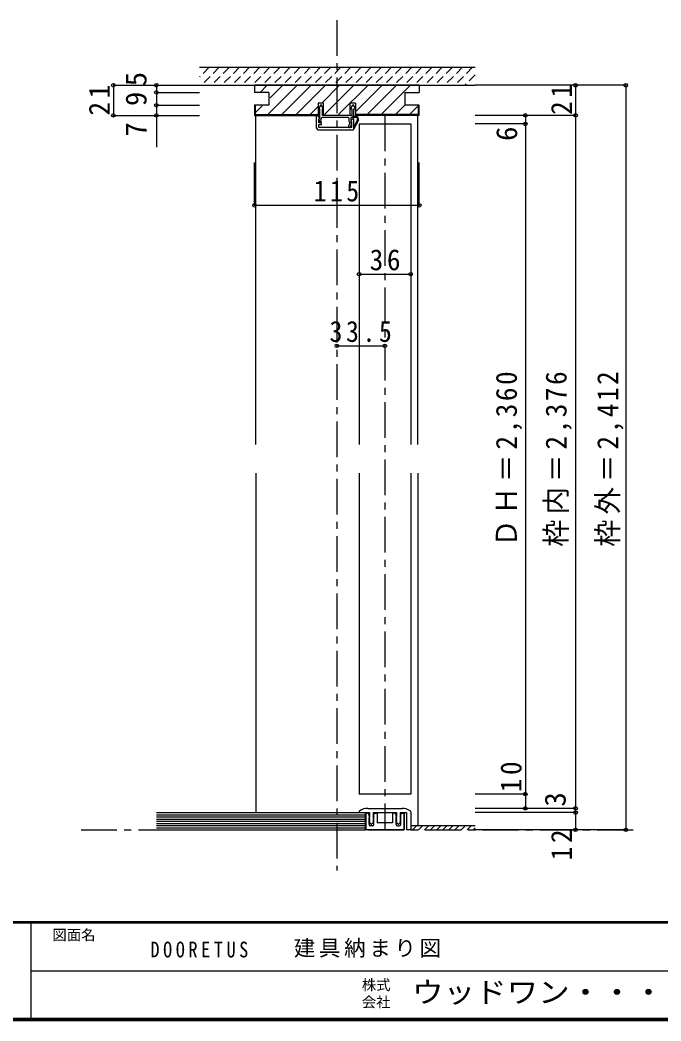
# Model space of a CAD drawing. Units: millimetres at full size, sheet at 1:5. Extents: x -973 to 977, y -718 to 696.
# Drawn here: x -6 to 441, y -701 to -2 of the extents above; entities that cross this region are included whole.
import ezdxf
from ezdxf.enums import TextEntityAlignment as Align

# ---------------------------------------------------------------- set-up
doc = ezdxf.new("R2010")
doc.units = ezdxf.units.MM
doc.header["$LTSCALE"] = 5
doc.header["$PDMODE"] = 32
doc.header["$PDSIZE"] = 2.5
doc.linetypes.add('CHAIN1', pattern=[8, 5, -1, 1, -1])
doc.linetypes.add('DASHED1', pattern=[1.8, 1.2, -0.6])
for name, color, linetype in [('0-0_補助線', 7, 'Continuous'), ('0-1_通り芯', 4, 'DASHED1'), ('0-3_仕上げ', 7, 'Continuous'), ('0-4_枠', 3, 'Continuous'), ('0-6_扉', 6, 'Continuous'), ('0-7_金物', 7, 'Continuous'), ('0-B_寸法', 7, 'Continuous'), ('0-C_ハッチ', 4, 'Continuous'), ('F-0_補助線', 7, 'Continuous'), ('F-1_枠', 6, 'Continuous'), ('F-A_文字', 7, 'Continuous')]:
    doc.layers.add(name, color=color, linetype=linetype)
doc.styles.add('ＭＳ ゴシック', font='')
doc.styles.get('ＭＳ ゴシック').set_extended_font_data('MS Gothic')

msp = doc.modelspace()

# ---------------------------------------------------------------- linework, layer by layer
at = {"layer": '0-0_補助線', "color": 3}
for p, q in [((157.565, -48), (157.565, -53)), ((272.565, -48), (157.565, -48)), ((272.565, -48), (272.565, -53)), ((167.565, -53), (157.565, -53)), ((167.565, -53), (167.565, -62)), ((262.565, -53), (262.565, -62)), ((262.565, -53), (272.565, -53)), ((167.565, -62), (157.565, -62)), ((157.565, -62), (157.565, -69)), ((228.085, -60.5), (224.385, -60.5)), ((224.385, -69), (224.385, -60.5)), ((228.085, -60.5), (228.085, -69)), ((272.565, -62), (262.565, -62)), ((272.065, -68.5), (272.065, -62)), ((272.565, -69), (272.565, -62)), ((157.565, -69), (202.085, -69)), ((224.385, -69), (205.785, -69)), ((272.065, -68.5), (228.085, -68.5)), ((272.565, -69), (228.085, -69))]:
    msp.add_line(p, q, dxfattribs=at)
at = {"layer": '0-0_補助線', "color": 4}
for p, q in [((161.478, -53), (166.478, -48)), ((166.777, -68.5), (187.277, -48)), ((168.565, -56.813), (177.378, -48)), ((176.677, -68.5), (197.177, -48)), ((186.576, -68.5), (207.076, -48)), ((204.476, -60.5), (216.976, -48)), ((206.375, -68.5), (226.875, -48)), ((216.275, -68.5), (236.775, -48)), ((228.085, -66.589), (246.674, -48)), ((236.074, -68.5), (256.574, -48)), ((245.973, -68.5), (266.473, -48)), ((158.064, -67.314), (163.378, -62)), ((255.873, -68.5), (262.373, -62)), ((265.772, -68.5), (272.065, -62.208)), ((196.476, -68.5), (202.085, -62.891)), ((157.565, -131.745), (157.565, -101.883)), ((272.565, -131.745), (272.565, -101.883)), ((157.565, -131.745), (272.565, -131.745))]:
    msp.add_line(p, q, dxfattribs=at)
at = {"layer": '0-0_補助線'}
for p, q in [((224.685, -64.5), (226.185, -61.5)), ((226.185, -61.5), (228.085, -64.5)), ((200.935, -78), (200.935, -69.3)), ((201.46, -69.102), (202.91, -71.002)), ((203.235, -64.5), (202.085, -64.5)), ((203.235, -69), (203.235, -64.5)), ((225.435, -69), (204.735, -69)), ((224.685, -64.5), (225.435, -64.5)), ((225.435, -64.5), (225.435, -69)), ((225.935, -69.7), (225.935, -70.5)), ((226.935, -69.7), (225.935, -69.7)), ((226.935, -69.7), (226.935, -64.5)), ((226.935, -64.5), (228.085, -64.5)), ((228.435, -69.7), (226.935, -69.7)), ((202.685, -71.5), (202.435, -71.5)), ((202.448, -71.887), (202.921, -73.605)), ((202.735, -71.5), (202.985, -71.5)), ((203.737, -72.334), (204.049, -73.195)), ((204.185, -71), (204.185, -71.5)), ((222.935, -70.5), (204.685, -70.5)), ((223.985, -73.969), (223.167, -76.592)), ((223.435, -71), (223.435, -72.96)), ((225.281, -74.517), (224.503, -77.009)), ((224.835, -70.5), (224.835, -72.837)), ((225.935, -70.5), (224.835, -70.5)), ((226.235, -71.5), (224.983, -72.703)), ((225.386, -73.5), (225.435, -73.5)), ((225.435, -77.5), (225.435, -73.5)), ((228.435, -70.4), (225.935, -70.4)), ((226.935, -71.5), (226.235, -71.5)), ((226.935, -78.5), (226.935, -71.5)), ((229.419, -71.991), (226.935, -76.94)), ((230.045, -72.305), (226.935, -78.5)), ((201.935, -79), (226.435, -79)), ((225.435, -77.5), (202.435, -77.5))]:
    msp.add_line(p, q, dxfattribs=at)
at = {"layer": '0-0_補助線', "color": 6}
msp.add_line((230.565, -75), (266.565, -75), dxfattribs=at)
at = {"layer": '0-0_補助線', "color": 3}
for points in [[(158.064, -62), (158.064, -68.5), (202.085, -68.5)], [(205.785, -69), (205.785, -60.5), (202.085, -60.5), (202.085, -69)]]:
    msp.add_lwpolyline(points, dxfattribs=at)
at = {"layer": '0-0_補助線'}
for points in [[(205.485, -64.5), (203.985, -61.5), (202.085, -64.5)], [(203.235, -69), (202.985, -69), (202.985, -71.5)], [(205.485, -64.5), (204.735, -64.5), (204.735, -69)], [(202.435, -77.5), (202.435, -75.4), (204.435, -75.4), (204.435, -74.2), (202.435, -74.2), (202.435, -71.5)]]:
    msp.add_lwpolyline(points, dxfattribs=at)
for centre, radius, start, end in [((201.235, -69.3), 0.3, 41.34778, 180), ((228.435, -71.5), 1.8, 333.42485, 90), ((202.735, -71.8), 0.3, 90, 196.79003), ((202.685, -71.2), 0.3, 270, 41.34778), ((203.485, -73.4), 0.6, 196.79003, 270), ((203.485, -73.4), 0.6, 270, 23.33765), ((203.185, -71.5), 1, 303.47738, 0), ((204.685, -71), 0.5, 90, 180), ((222.935, -71), 0.5, 0, 90), ((223.835, -76.8), 0.7, 162.67017, 342.67017), ((224.635, -72.96), 1.2, 180, 237.21126), ((225.635, -72.837), 0.8, 180, 221.40962), ((225.386, -73), 0.5, 143.61521, 270), ((224.135, -74.16), 1.2, 342.67017, 41.40962), ((228.435, -71.5), 1.1, 333.42485, 90), ((201.935, -78), 1, 180, 270), ((226.435, -78.5), 0.5, 270, 0)]:
    msp.add_arc(centre, radius, start, end, dxfattribs=at)
for p in [(157.565, -131.745), (272.565, -131.745)]:
    msp.add_point(p, dxfattribs=at)
at = {"layer": '0-1_通り芯', "linetype": 'CHAIN1'}
for p, q in [((215.065, -2.5), (215.065, -595.742)), ((248.565, -69), (248.565, -567.5)), ((36.653, -567.5), (426.565, -567.5))]:
    msp.add_line(p, q, dxfattribs=at)
at = {"layer": '0-1_通り芯'}
for p, q in [((125.907, -35.5), (119.153, -42.254)), ((132.978, -35.5), (120.478, -48)), ((140.049, -35.5), (127.549, -48)), ((147.12, -35.5), (134.62, -48)), ((154.191, -35.5), (141.691, -48)), ((161.262, -35.5), (148.762, -48)), ((168.333, -35.5), (155.833, -48)), ((175.404, -35.5), (162.904, -48)), ((182.475, -35.5), (169.975, -48)), ((189.546, -35.5), (177.046, -48)), ((196.617, -35.5), (184.117, -48)), ((203.688, -35.5), (191.188, -48)), ((210.759, -35.5), (198.259, -48)), ((217.831, -35.5), (205.331, -48)), ((224.902, -35.5), (212.402, -48)), ((231.973, -35.5), (219.473, -48)), ((239.044, -35.5), (226.544, -48)), ((246.115, -35.5), (233.615, -48)), ((253.186, -35.5), (240.686, -48)), ((260.257, -35.5), (247.757, -48)), ((267.328, -35.5), (254.828, -48)), ((274.399, -35.5), (261.899, -48)), ((281.47, -35.5), (268.97, -48)), ((288.541, -35.5), (276.041, -48)), ((295.612, -35.5), (283.112, -48)), ((302.683, -35.5), (290.183, -48)), ((309.754, -35.5), (297.254, -48)), ((311.565, -40.761), (304.326, -48))]:
    msp.add_line(p, q, dxfattribs=at)
at = {"layer": '0-1_通り芯', "color": 2, "linetype": 'Continuous'}
for p, q in [((119.153, -35.5), (311.565, -35.5)), ((119.153, -48), (311.565, -48))]:
    msp.add_line(p, q, dxfattribs=at)
at = {"layer": '0-3_仕上げ', "color": 2}
for p, q in [((89.153, -555.5), (235.065, -555.5)), ((235.065, -555.5), (235.065, -567.5)), ((89.153, -567.5), (235.065, -567.5))]:
    msp.add_line(p, q, dxfattribs=at)
at = {"layer": '0-3_仕上げ'}
for p, q in [((89.153, -557), (235.065, -557)), ((89.153, -558.5), (235.065, -558.5)), ((89.153, -560), (235.065, -560)), ((89.153, -561.5), (235.065, -561.5)), ((89.153, -563), (235.065, -563)), ((89.153, -564.5), (235.065, -564.5)), ((266.565, -564.5), (311.565, -564.5)), ((89.153, -566), (235.065, -566))]:
    msp.add_line(p, q, dxfattribs=at)
at = {"layer": '0-4_枠', "color": 4}
for p, q in [((158.565, -298.75), (158.565, -69)), ((271.565, -298.75), (271.565, -69)), ((158.565, -318.75), (158.565, -555.5)), ((271.565, -318.75), (271.565, -564.5))]:
    msp.add_line(p, q, dxfattribs=at)
at = {"layer": '0-6_扉'}
for p, q in [((230.565, -75), (230.565, -298.75)), ((266.565, -75), (266.565, -298.75)), ((230.565, -318.75), (230.565, -542.5)), ((266.565, -318.75), (266.565, -542.5)), ((266.565, -542.5), (230.565, -542.5))]:
    msp.add_line(p, q, dxfattribs=at)
at = {"layer": '0-7_金物'}
for p, q in [((230.565, -555.017), (230.565, -555.5)), ((230.565, -555.5), (237.915, -555.5)), ((235.064, -567.5), (235.064, -555.8)), ((236.515, -555.8), (235.064, -555.8)), ((235.165, -555.8), (235.165, -567.5)), ((236.565, -552.5), (260.565, -552.5)), ((237.515, -558.05), (237.515, -556.8)), ((237.515, -558.05), (237.722, -558.396)), ((237.707, -558.846), (237.915, -558.5)), ((237.915, -555.5), (237.915, -558.5)), ((240.415, -555.5), (240.415, -558.5)), ((240.415, -555.5), (256.715, -555.5)), ((240.622, -558.846), (240.415, -558.5)), ((240.815, -558.05), (240.607, -558.396)), ((240.815, -558.05), (240.815, -556.8)), ((241.815, -555.8), (243.165, -555.8)), ((243.165, -555.8), (243.165, -562.5)), ((255.315, -555.8), (253.965, -555.8)), ((253.965, -555.8), (253.965, -562.5)), ((256.315, -558.05), (256.315, -556.8)), ((256.315, -558.05), (256.522, -558.396)), ((256.507, -558.846), (256.715, -558.5)), ((256.715, -555.5), (256.715, -558.5)), ((259.215, -555.5), (259.215, -558.5)), ((259.215, -555.5), (263.565, -555.5)), ((259.422, -558.846), (259.215, -558.5)), ((259.615, -558.05), (259.407, -558.396)), ((259.615, -558.05), (259.615, -556.8)), ((260.615, -555.8), (262.064, -555.8)), ((261.965, -555.8), (261.965, -567.5)), ((262.064, -567.5), (262.064, -555.8)), ((263.565, -555.5), (263.565, -567.2)), ((266.565, -555.017), (266.565, -567.2)), ((237.515, -559.05), (237.722, -558.704)), ((237.515, -563.8), (237.515, -559.05)), ((237.707, -559.154), (237.915, -559.5)), ((237.707, -560.346), (237.915, -560)), ((237.707, -560.654), (237.915, -561)), ((237.707, -561.846), (237.915, -561.5)), ((238.798, -563.34), (237.745, -562.204)), ((237.915, -559.5), (237.915, -560)), ((237.915, -561), (237.915, -561.5)), ((239.815, -564.8), (238.515, -564.8)), ((240.584, -562.204), (239.531, -563.34)), ((240.622, -559.154), (240.415, -559.5)), ((240.415, -559.5), (240.415, -560)), ((240.622, -560.346), (240.415, -560)), ((240.622, -560.654), (240.415, -561)), ((240.415, -561), (240.415, -561.5)), ((240.622, -561.846), (240.415, -561.5)), ((240.815, -559.05), (240.607, -558.704)), ((240.815, -563.8), (240.815, -559.05)), ((248.065, -562.5), (243.165, -562.5)), ((248.565, -563), (248.065, -562.5)), ((248.565, -563), (249.065, -562.5)), ((253.965, -562.5), (249.065, -562.5)), ((256.315, -559.05), (256.522, -558.704)), ((256.315, -563.8), (256.315, -559.05)), ((256.507, -559.154), (256.715, -559.5)), ((256.507, -560.346), (256.715, -560)), ((256.507, -560.654), (256.715, -561)), ((256.507, -561.846), (256.715, -561.5)), ((257.598, -563.34), (256.545, -562.204)), ((256.715, -559.5), (256.715, -560)), ((256.715, -561), (256.715, -561.5)), ((257.315, -564.8), (258.615, -564.8)), ((259.384, -562.204), (258.331, -563.34)), ((259.422, -559.154), (259.215, -559.5)), ((259.215, -559.5), (259.215, -560)), ((259.422, -560.346), (259.215, -560)), ((259.422, -560.654), (259.215, -561)), ((259.215, -561), (259.215, -561.5)), ((259.422, -561.846), (259.215, -561.5)), ((259.615, -559.05), (259.407, -558.704)), ((259.615, -563.8), (259.615, -559.05)), ((262.064, -567.5), (235.064, -567.5)), ((263.565, -567.2), (266.565, -567.2))]:
    msp.add_line(p, q, dxfattribs=at)
for centre, radius, start, end in [((231.565, -555.017), 1, 123.74899, 180), ((236.565, -562.5), 10, 90, 123.74899), ((236.515, -556.8), 1, 0, 90), ((237.465, -558.55), 0.3, 329.05368, 30.94635), ((240.865, -558.55), 0.3, 149.05365, 210.94632), ((241.815, -556.8), 1, 90, 180), ((255.315, -556.8), 1, 0, 90), ((256.265, -558.55), 0.3, 329.05368, 30.94635), ((259.665, -558.55), 0.3, 149.05365, 210.94632), ((260.615, -556.8), 1, 90, 180), ((260.565, -562.5), 10, 56.25101, 90), ((265.565, -555.017), 1, 0, 56.25101), ((238.515, -563.8), 1, 180, 270), ((237.965, -559), 0.3, 149.05366, 210.94634), ((237.965, -560.5), 0.3, 149.05366, 210.94634), ((237.965, -562), 0.3, 149.05366, 222.83826), ((239.165, -563), 0.5, 222.83826, 317.16174), ((239.815, -563.8), 1, 270, 0), ((240.365, -562), 0.3, 317.16174, 30.94634), ((240.365, -559), 0.3, 329.05366, 30.94634), ((240.365, -560.5), 0.3, 329.05366, 30.94634), ((257.315, -563.8), 1, 180, 270), ((256.765, -559), 0.3, 149.05366, 210.94634), ((256.765, -560.5), 0.3, 149.05366, 210.94634), ((256.765, -562), 0.3, 149.05366, 222.83826), ((257.965, -563), 0.5, 222.83826, 317.16174), ((258.615, -563.8), 1, 270, 0), ((259.165, -562), 0.3, 317.16174, 30.94634), ((259.165, -559), 0.3, 329.05366, 30.94634), ((259.165, -560.5), 0.3, 329.05366, 30.94634)]:
    msp.add_arc(centre, radius, start, end, dxfattribs=at)
at = {"layer": '0-B_寸法', "color": 4}
for p, q in [((59.153, -48), (119.153, -48)), ((59.153, -48), (59.153, -69)), ((89.153, -48), (89.153, -91.15)), ((416.565, -48), (311.565, -48)), ((381.565, -48), (381.565, -567.5)), ((416.565, -48), (416.565, -567.5)), ((89.153, -53), (119.153, -53)), ((89.153, -62), (119.153, -62)), ((59.153, -69), (119.153, -69)), ((381.565, -69), (311.565, -69)), ((346.565, -69), (346.565, -552.5)), ((346.565, -75), (311.565, -75)), ((230.565, -179.811), (266.565, -179.811)), ((215.065, -229.811), (248.565, -229.811)), ((346.565, -542.5), (311.565, -542.5)), ((381.565, -552.5), (311.565, -552.5)), ((381.565, -555.5), (311.565, -555.5)), ((416.565, -567.5), (311.565, -567.5))]:
    msp.add_line(p, q, dxfattribs=at)
at = {"layer": '0-B_寸法'}
for p in [(59.153, -48), (89.153, -48), (381.565, -48), (416.565, -48), (89.153, -53), (89.153, -62), (59.153, -69), (89.153, -69), (346.565, -69), (381.565, -69), (346.565, -75), (230.565, -179.811), (266.565, -179.811), (215.065, -229.811), (248.565, -229.811), (346.565, -542.5), (346.565, -552.5), (381.565, -552.5), (381.565, -555.5), (381.565, -567.5), (416.565, -567.5)]:
    msp.add_point(p, dxfattribs=at)
at = {"layer": '0-C_ハッチ'}
for p, q in [((267.733, -567.5), (270.733, -564.5)), ((271.975, -567.5), (274.975, -564.5)), ((276.218, -567.5), (279.218, -564.5)), ((280.461, -567.5), (283.461, -564.5)), ((284.703, -567.5), (287.703, -564.5)), ((288.946, -567.5), (291.946, -564.5)), ((293.189, -567.5), (296.189, -564.5)), ((297.431, -567.5), (300.431, -564.5)), ((301.674, -567.5), (304.674, -564.5)), ((305.917, -567.5), (308.917, -564.5)), ((310.159, -567.5), (311.565, -566.095))]:
    msp.add_line(p, q, dxfattribs=at)
at = {"layer": 'F-1_枠'}
for p, q in [((976.653, -631.667), (-973.347, -631.667)), ((976.653, -632.5), (-973.347, -632.5)), ((1.653, -632.5), (1.653, -699.167)), ((1.653, -665.833), (974.986, -665.834)), ((976.653, -699.167), (-973.347, -699.167)), ((976.653, -700), (-973.347, -700)), ((976.653, -700.833), (-973.347, -700.833))]:
    msp.add_line(p, q, dxfattribs=at)

# ---------------------------------------------------------------- texts
at = {"layer": '0-0_補助線', "insert": (198.815, -129.245), "char_height": 14.66, "attachment_point": 7, "style": 'ＭＳ ゴシック'}
msp.add_mtext('\\T1.27;\\W0.9;115', dxfattribs=at)
at = {"layer": '0-B_寸法', "style": 'ＭＳ ゴシック'}
for s, p in [('5', (86.653, -48.704)), ('9', (86.653, -62.5)), ('7', (86.653, -83.837)), ('6', (345.217, -86.824)), ('3', (379.065, -551.25))]:
    msp.add_text(s, height=14.66, rotation=90, dxfattribs=at).set_placement(p, align=Align.BOTTOM_LEFT)
at = {"layer": '0-B_寸法', "char_height": 14.66, "attachment_point": 7, "rotation": 90, "style": 'ＭＳ ゴシック'}
for s, insert in [('\\T1.27;\\W0.95;21', (56.653, -69.13)), ('\\T1.27;\\W0.95;21', (379.065, -68.677)), ('\\T1.19;\\W0.95;ＤＨ＝2,360', (344.384, -370)), ('\\T1.19;\\W0.95;枠内＝2,376', (379.065, -370)), ('\\T1.19;\\W0.95;枠外＝2,412', (415.079, -370)), ('\\T1.27;\\W0.95;10', (344.065, -541.25)), ('\\T1.27;\\W0.95;12', (379.065, -588.75))]:
    msp.add_mtext(s, dxfattribs=dict(at, insert=insert))
at = {"layer": '0-B_寸法', "char_height": 14.66, "attachment_point": 7, "style": 'ＭＳ ゴシック'}
for s, insert in [('\\T1.27;\\W0.95;36', (237.94, -177.311)), ('\\T1.28;\\W0.9;33.5', (209.94, -227.311))]:
    msp.add_mtext(s, dxfattribs=dict(at, insert=insert))
at = {"layer": 'F-0_補助線', "char_height": 11, "attachment_point": 7, "style": 'ＭＳ ゴシック'}
for s, insert in [('\\T1.39;\\W0.85;DOORETUS', (84.986, -656.667)), ('\\T1.17;建具納まり図', (184.986, -656.667))]:
    msp.add_mtext(s, dxfattribs=dict(at, insert=insert))
at = {"layer": 'F-A_文字', "style": 'ＭＳ ゴシック'}
for s, p in [('図面名', (16.653, -646.667)), ('株式', (232.486, -681.5)), ('会社', (232.486, -693.5))]:
    msp.add_text(s, height=7.331, dxfattribs=at).set_placement(p, align=Align.BOTTOM_LEFT)
at = {"layer": 'F-A_文字', "style": 'ＭＳ ゴシック', "width": 1.1}
msp.add_text('ウッドワン・・・', height=14.66, dxfattribs=at).set_placement((267.486, -692.5), align=Align.BOTTOM_LEFT)

doc.saveas('drawing.dxf')
